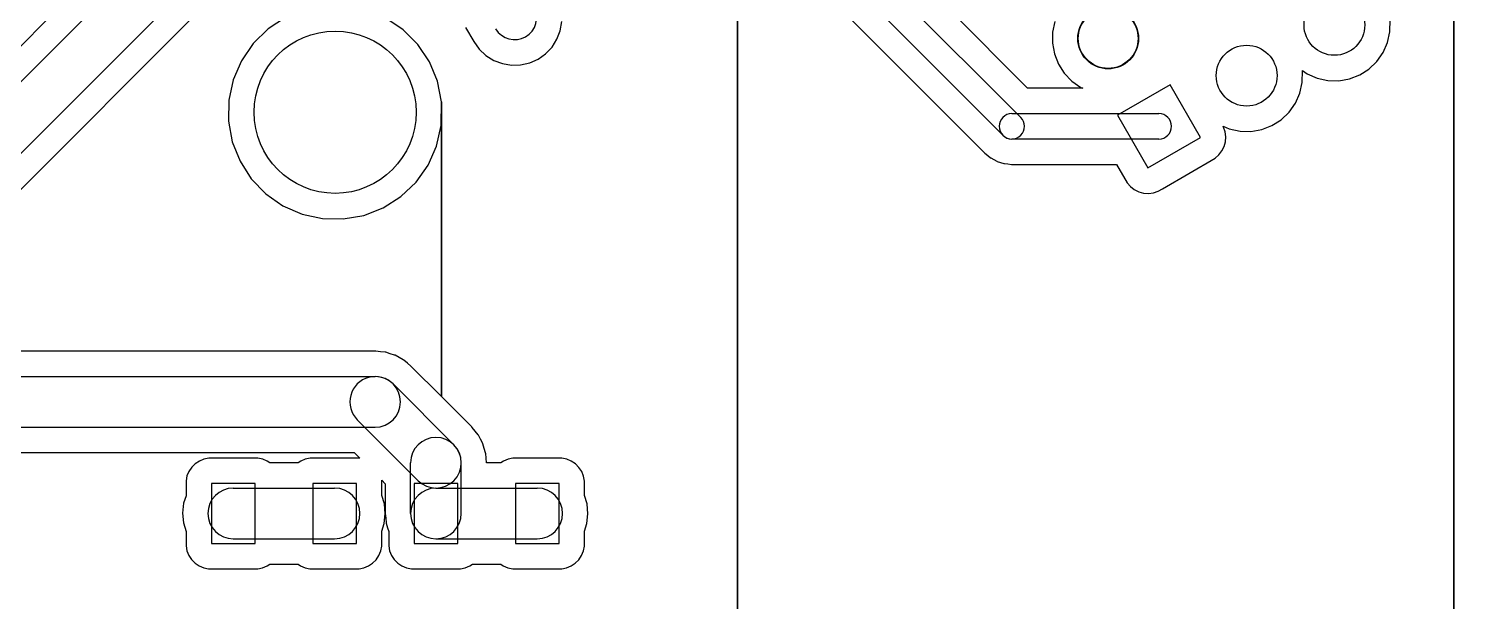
# Model space of a CAD drawing. Extents: x 10 to 213, y -213 to -15.
# Drawn here: x 139.65 to 175.71, y -173.65 to -159.31 of the extents above; entities that cross this region are included whole.
import ezdxf

# ---------------------------------------------------------------- set-up
doc = ezdxf.new("R2010")
doc.units = 0
doc.header["$MEASUREMENT"] = 0
doc.layers.add('BLACK', color=250, linetype='CONTINUOUS')

msp = doc.modelspace()

# ---------------------------------------------------------------- linework, layer by layer
at = {"layer": 'BLACK'}
for p, q in [((131.631, -168.461), (174.811, -125.281)), ((132.529, -169.359), (175.709, -126.179)), ((175.375, -212.675), (175.375, -132.198)), ((175.375, -132.198), (175.375, -212.675)), ((175.375, -212.675), (175.375, -132.198)), ((175.375, -132.198), (175.375, -212.675)), ((135.189, -167.597), (148.014, -154.772)), ((135.189, -167.597), (148.014, -154.772)), ((144.141, -155.053), (134.62, -164.574)), ((144.141, -155.053), (134.62, -164.574)), ((157.416, -212.675), (157.416, -156.592)), ((157.416, -156.592), (157.416, -212.675)), ((157.416, -212.675), (157.416, -156.592)), ((157.416, -156.592), (157.416, -212.675)), ((164.519, -161.53), (159.485, -156.496)), ((164.07, -161.979), (159.036, -156.945)), ((158.587, -157.394), (163.621, -162.428)), ((158.587, -157.394), (163.621, -162.428)), ((164.689, -160.802), (162.745, -158.858)), ((164.689, -160.802), (162.745, -158.858)), ((145.653, -159.314), (145.279, -159.68)), ((145.653, -159.314), (145.279, -159.68)), ((146.091, -159.027), (145.653, -159.314)), ((146.091, -159.027), (145.653, -159.314)), ((149.04, -159.337), (148.607, -159.045)), ((149.04, -159.337), (148.607, -159.045)), ((149.409, -159.709), (149.04, -159.337)), ((149.409, -159.709), (149.04, -159.337)), ((150.602, -159.276), (150.809, -159.634)), ((150.602, -159.276), (150.809, -159.634)), ((152.893, -159.576), (152.976, -159.36)), ((152.893, -159.576), (152.976, -159.36)), ((152.976, -159.36), (153.016, -159.132)), ((152.976, -159.36), (153.016, -159.132)), ((165.372, -159.131), (165.315, -159.399)), ((165.372, -159.131), (165.315, -159.399)), ((173.772, -159.391), (173.777, -159.078)), ((173.772, -159.391), (173.777, -159.078)), ((145.279, -159.68), (144.984, -160.111)), ((145.279, -159.68), (144.984, -160.111)), ((149.698, -160.144), (149.409, -159.709)), ((149.698, -160.144), (149.409, -159.709)), ((150.809, -159.634), (150.943, -159.822)), ((150.809, -159.634), (150.943, -159.822)), ((152.769, -159.771), (152.893, -159.576)), ((152.769, -159.771), (152.893, -159.576)), ((165.315, -159.399), (165.311, -159.673)), ((165.315, -159.399), (165.311, -159.673)), ((165.311, -159.673), (165.361, -159.942)), ((165.311, -159.673), (165.361, -159.942)), ((173.6, -159.908), (173.712, -159.658)), ((173.6, -159.908), (173.712, -159.658)), ((173.712, -159.658), (173.772, -159.391)), ((173.712, -159.658), (173.772, -159.391)), ((150.943, -159.822), (151.112, -159.98)), ((150.943, -159.822), (151.112, -159.98)), ((151.112, -159.98), (151.308, -160.103)), ((151.112, -159.98), (151.308, -160.103)), ((152.209, -160.166), (152.42, -160.072)), ((152.209, -160.166), (152.42, -160.072)), ((152.42, -160.072), (152.609, -159.938)), ((152.42, -160.072), (152.609, -159.938)), ((152.609, -159.938), (152.769, -159.771)), ((152.609, -159.938), (152.769, -159.771)), ((165.361, -159.942), (165.462, -160.197)), ((165.361, -159.942), (165.462, -160.197)), ((173.442, -160.132), (173.6, -159.908)), ((173.442, -160.132), (173.6, -159.908)), ((144.984, -160.111), (144.778, -160.592)), ((144.984, -160.111), (144.778, -160.592)), ((149.898, -160.628), (149.698, -160.144)), ((149.898, -160.628), (149.698, -160.144)), ((151.308, -160.103), (151.524, -160.185)), ((151.308, -160.103), (151.524, -160.185)), ((151.524, -160.185), (151.752, -160.223)), ((151.524, -160.185), (151.752, -160.223)), ((151.752, -160.223), (151.983, -160.217)), ((151.752, -160.223), (151.983, -160.217)), ((151.983, -160.217), (152.209, -160.166)), ((151.983, -160.217), (152.209, -160.166)), ((165.462, -160.197), (165.61, -160.427)), ((165.462, -160.197), (165.61, -160.427)), ((165.61, -160.427), (165.8, -160.624)), ((165.61, -160.427), (165.8, -160.624)), ((171.573, -160.661), (171.577, -160.358)), ((171.573, -160.661), (171.577, -160.358)), ((171.577, -160.358), (171.695, -160.44)), ((171.577, -160.358), (171.695, -160.44)), ((171.695, -160.44), (171.946, -160.55)), ((171.695, -160.44), (171.946, -160.55)), ((173.013, -160.468), (173.244, -160.321)), ((173.013, -160.468), (173.244, -160.321)), ((173.244, -160.321), (173.442, -160.132)), ((173.244, -160.321), (173.442, -160.132)), ((144.778, -160.592), (144.669, -161.104)), ((144.778, -160.592), (144.669, -161.104)), ((149.999, -161.141), (149.898, -160.628)), ((149.999, -161.141), (149.898, -160.628)), ((166.075, -160.802), (164.689, -160.802)), ((166.075, -160.802), (164.689, -160.802)), ((165.8, -160.624), (166.025, -160.781)), ((165.8, -160.624), (166.025, -160.781)), ((166.025, -160.781), (166.075, -160.802)), ((166.025, -160.781), (166.075, -160.802)), ((168.259, -160.714), (166.939, -161.476)), ((169.021, -162.034), (168.259, -160.714)), ((171.512, -160.928), (171.573, -160.661)), ((171.512, -160.928), (171.573, -160.661)), ((171.946, -160.55), (172.213, -160.609)), ((171.946, -160.55), (172.213, -160.609)), ((172.213, -160.609), (172.487, -160.614)), ((172.213, -160.609), (172.487, -160.614)), ((172.487, -160.614), (172.757, -160.567)), ((172.487, -160.614), (172.757, -160.567)), ((172.757, -160.567), (173.013, -160.468)), ((172.757, -160.567), (173.013, -160.468)), ((144.669, -161.104), (144.662, -161.627)), ((144.669, -161.104), (144.662, -161.627)), ((149.991, -161.738), (149.999, -161.141)), ((149.991, -161.738), (149.999, -161.141)), ((149.999, -168.523), (149.999, -161.141)), ((149.999, -161.141), (149.999, -168.523)), ((149.999, -168.523), (149.999, -161.141)), ((149.999, -161.141), (149.999, -168.523)), ((171.401, -161.178), (171.512, -160.928)), ((171.401, -161.178), (171.512, -160.928)), ((164.295, -161.437), (167.98, -161.437)), ((166.939, -161.476), (167.701, -162.796)), ((171.044, -161.591), (171.243, -161.402)), ((171.044, -161.591), (171.243, -161.402)), ((171.243, -161.402), (171.401, -161.178)), ((171.243, -161.402), (171.401, -161.178)), ((144.662, -161.627), (144.756, -162.141)), ((144.662, -161.627), (144.756, -162.141)), ((149.875, -162.248), (149.991, -161.738)), ((149.875, -162.248), (149.991, -161.738)), ((169.604, -161.774), (169.592, -161.752)), ((169.592, -161.752), (169.746, -161.82)), ((169.604, -161.774), (169.592, -161.752)), ((169.592, -161.752), (169.746, -161.82)), ((169.643, -161.892), (169.604, -161.774)), ((169.643, -161.892), (169.604, -161.774)), ((169.746, -161.82), (170.014, -161.879)), ((169.746, -161.82), (170.014, -161.879)), ((170.014, -161.879), (170.288, -161.884)), ((170.014, -161.879), (170.288, -161.884)), ((170.288, -161.884), (170.557, -161.837)), ((170.288, -161.884), (170.557, -161.837)), ((170.557, -161.837), (170.813, -161.738)), ((170.557, -161.837), (170.813, -161.738)), ((170.813, -161.738), (171.044, -161.591)), ((170.813, -161.738), (171.044, -161.591)), ((144.756, -162.141), (144.949, -162.627)), ((144.756, -162.141), (144.949, -162.627)), ((164.295, -162.072), (167.98, -162.072)), ((167.701, -162.796), (169.021, -162.034)), ((169.618, -162.26), (169.65, -162.14)), ((169.618, -162.26), (169.65, -162.14)), ((169.659, -162.016), (169.643, -161.892)), ((169.659, -162.016), (169.643, -161.892)), ((169.65, -162.14), (169.659, -162.016)), ((169.65, -162.14), (169.659, -162.016)), ((149.662, -162.726), (149.875, -162.248)), ((149.662, -162.726), (149.875, -162.248)), ((163.621, -162.428), (163.689, -162.484)), ((163.621, -162.428), (163.689, -162.484)), ((163.689, -162.484), (163.757, -162.541)), ((163.689, -162.484), (163.757, -162.541)), ((163.757, -162.541), (163.761, -162.543)), ((163.757, -162.541), (163.761, -162.543)), ((163.761, -162.543), (163.765, -162.546)), ((163.761, -162.543), (163.765, -162.546)), ((163.765, -162.546), (163.843, -162.588)), ((163.765, -162.546), (163.843, -162.588)), ((163.843, -162.588), (163.92, -162.63)), ((163.843, -162.588), (163.92, -162.63)), ((168.069, -163.317), (169.393, -162.553)), ((168.069, -163.317), (169.393, -162.553)), ((169.393, -162.553), (169.486, -162.471)), ((169.393, -162.553), (169.486, -162.471)), ((169.486, -162.471), (169.562, -162.372)), ((169.486, -162.471), (169.562, -162.372)), ((169.562, -162.372), (169.618, -162.26)), ((169.562, -162.372), (169.618, -162.26)), ((144.949, -162.627), (145.232, -163.067)), ((144.949, -162.627), (145.232, -163.067)), ((149.361, -163.153), (149.662, -162.726)), ((149.361, -163.153), (149.662, -162.726)), ((163.92, -162.63), (163.924, -162.632)), ((163.92, -162.63), (163.924, -162.632)), ((163.924, -162.632), (163.929, -162.634)), ((163.924, -162.632), (163.929, -162.634)), ((163.929, -162.634), (164.013, -162.66)), ((163.929, -162.634), (164.013, -162.66)), ((164.013, -162.66), (164.097, -162.687)), ((164.013, -162.66), (164.097, -162.687)), ((164.097, -162.687), (164.102, -162.687)), ((164.097, -162.687), (164.102, -162.687)), ((164.102, -162.687), (164.107, -162.689)), ((164.102, -162.687), (164.107, -162.689)), ((164.107, -162.689), (164.194, -162.697)), ((164.107, -162.689), (164.194, -162.697)), ((164.194, -162.697), (164.282, -162.707)), ((164.194, -162.697), (164.282, -162.707)), ((164.282, -162.707), (164.291, -162.707)), ((164.282, -162.707), (164.291, -162.707)), ((164.291, -162.707), (164.292, -162.707)), ((164.291, -162.707), (164.292, -162.707)), ((164.292, -162.707), (164.292, -162.707)), ((164.292, -162.707), (164.295, -162.707)), ((164.292, -162.707), (164.292, -162.707)), ((164.292, -162.707), (164.295, -162.707)), ((164.295, -162.707), (166.917, -162.707)), ((164.295, -162.707), (166.917, -162.707)), ((166.917, -162.707), (167.183, -163.167)), ((166.917, -162.707), (167.183, -163.167)), ((145.232, -163.067), (145.595, -163.443)), ((145.232, -163.067), (145.595, -163.443)), ((148.982, -163.514), (149.361, -163.153)), ((148.982, -163.514), (149.361, -163.153)), ((167.183, -163.167), (167.265, -163.261)), ((167.183, -163.167), (167.265, -163.261)), ((167.265, -163.261), (167.363, -163.337)), ((167.265, -163.261), (167.363, -163.337)), ((167.961, -163.379), (168.069, -163.317)), ((167.961, -163.379), (168.069, -163.317)), ((145.595, -163.443), (146.025, -163.742)), ((145.595, -163.443), (146.025, -163.742)), ((148.541, -163.794), (148.982, -163.514)), ((148.541, -163.794), (148.982, -163.514)), ((167.363, -163.337), (167.475, -163.392)), ((167.363, -163.337), (167.475, -163.392)), ((167.475, -163.392), (167.595, -163.425)), ((167.475, -163.392), (167.595, -163.425)), ((167.595, -163.425), (167.719, -163.434)), ((167.595, -163.425), (167.719, -163.434)), ((167.719, -163.434), (167.843, -163.418)), ((167.719, -163.434), (167.843, -163.418)), ((167.843, -163.418), (167.961, -163.379)), ((167.843, -163.418), (167.961, -163.379)), ((146.025, -163.742), (146.504, -163.951)), ((146.025, -163.742), (146.504, -163.951)), ((146.504, -163.951), (147.015, -164.063)), ((146.504, -163.951), (147.015, -164.063)), ((147.538, -164.074), (148.053, -163.984)), ((147.538, -164.074), (148.053, -163.984)), ((148.053, -163.984), (148.541, -163.794)), ((148.053, -163.984), (148.541, -163.794)), ((147.015, -164.063), (147.538, -164.074)), ((147.015, -164.063), (147.538, -164.074)), ((148.336, -167.386), (135.89, -167.386)), ((148.336, -167.386), (135.89, -167.386)), ((148.34, -167.386), (148.336, -167.386)), ((148.34, -167.386), (148.336, -167.386)), ((148.341, -167.386), (148.34, -167.386)), ((148.34, -167.386), (148.34, -167.386)), ((148.341, -167.386), (148.34, -167.386)), ((148.34, -167.386), (148.34, -167.386)), ((148.354, -167.386), (148.341, -167.386)), ((148.354, -167.386), (148.341, -167.386)), ((148.47, -167.399), (148.354, -167.386)), ((148.47, -167.399), (148.354, -167.386)), ((148.587, -167.411), (148.47, -167.399)), ((148.587, -167.411), (148.47, -167.399)), ((148.593, -167.413), (148.587, -167.411)), ((148.593, -167.413), (148.587, -167.411)), ((148.6, -167.414), (148.593, -167.413)), ((148.6, -167.414), (148.593, -167.413)), ((148.712, -167.449), (148.6, -167.414)), ((148.712, -167.449), (148.6, -167.414)), ((148.824, -167.484), (148.712, -167.449)), ((148.824, -167.484), (148.712, -167.449)), ((148.83, -167.487), (148.824, -167.484)), ((148.83, -167.487), (148.824, -167.484)), ((148.836, -167.489), (148.83, -167.487)), ((148.836, -167.489), (148.83, -167.487)), ((148.939, -167.545), (148.836, -167.489)), ((148.939, -167.545), (148.836, -167.489)), ((149.042, -167.601), (148.939, -167.545)), ((149.042, -167.601), (148.939, -167.545)), ((149.048, -167.605), (149.042, -167.601)), ((149.048, -167.605), (149.042, -167.601)), ((149.054, -167.608), (149.048, -167.605)), ((149.054, -167.608), (149.048, -167.605)), ((149.143, -167.683), (149.054, -167.608)), ((149.143, -167.683), (149.054, -167.608)), ((149.234, -167.758), (149.143, -167.683)), ((149.234, -167.758), (149.143, -167.683)), ((149.999, -168.523), (149.234, -167.758)), ((149.999, -168.523), (149.234, -167.758)), ((135.89, -168.021), (148.336, -168.021)), ((150.309, -169.731), (148.785, -168.207)), ((150.758, -169.282), (149.999, -168.523)), ((150.758, -169.282), (149.999, -168.523)), ((135.89, -169.291), (148.336, -169.291)), ((149.411, -170.629), (147.887, -169.105)), ((150.761, -169.285), (150.758, -169.282)), ((150.761, -169.285), (150.758, -169.282)), ((150.77, -169.295), (150.761, -169.285)), ((150.761, -169.285), (150.761, -169.285)), ((150.761, -169.285), (150.761, -169.285)), ((150.77, -169.295), (150.761, -169.285)), ((150.761, -169.285), (150.761, -169.285)), ((150.761, -169.285), (150.761, -169.285)), ((150.844, -169.386), (150.77, -169.295)), ((150.844, -169.386), (150.77, -169.295)), ((150.918, -169.477), (150.844, -169.386)), ((150.918, -169.477), (150.844, -169.386)), ((150.921, -169.483), (150.918, -169.477)), ((150.921, -169.483), (150.918, -169.477)), ((150.925, -169.488), (150.921, -169.483)), ((150.925, -169.488), (150.921, -169.483)), ((150.979, -169.592), (150.925, -169.488)), ((150.979, -169.592), (150.925, -169.488)), ((151.034, -169.696), (150.979, -169.592)), ((151.034, -169.696), (150.979, -169.592)), ((151.036, -169.702), (151.034, -169.696)), ((151.036, -169.702), (151.034, -169.696)), ((151.039, -169.708), (151.036, -169.702)), ((151.039, -169.708), (151.036, -169.702)), ((151.072, -169.821), (151.039, -169.708)), ((151.072, -169.821), (151.039, -169.708)), ((136.416, -169.926), (147.81, -169.926)), ((136.416, -169.926), (147.81, -169.926)), ((143.93, -170.137), (143.827, -170.206)), ((143.93, -170.137), (143.827, -170.206)), ((144.046, -170.089), (143.93, -170.137)), ((144.046, -170.089), (143.93, -170.137)), ((144.168, -170.065), (144.046, -170.089)), ((144.168, -170.065), (144.046, -170.089)), ((145.272, -170.065), (144.168, -170.065)), ((145.272, -170.065), (144.168, -170.065)), ((145.397, -170.065), (145.272, -170.065)), ((145.397, -170.065), (145.272, -170.065)), ((145.519, -170.09), (145.397, -170.065)), ((145.519, -170.09), (145.397, -170.065)), ((145.633, -170.139), (145.519, -170.09)), ((145.633, -170.139), (145.519, -170.09)), ((145.695, -170.18), (145.633, -170.139)), ((145.695, -170.18), (145.633, -170.139)), ((146.47, -170.137), (146.405, -170.18)), ((146.47, -170.137), (146.405, -170.18)), ((146.586, -170.089), (146.47, -170.137)), ((146.586, -170.089), (146.47, -170.137)), ((146.708, -170.065), (146.586, -170.089)), ((146.708, -170.065), (146.586, -170.089)), ((147.812, -170.065), (146.708, -170.065)), ((147.812, -170.065), (146.708, -170.065)), ((147.81, -169.926), (147.953, -170.069)), ((147.81, -169.926), (147.953, -170.069)), ((147.937, -170.065), (147.812, -170.065)), ((147.937, -170.065), (147.812, -170.065)), ((147.953, -170.069), (147.937, -170.065)), ((147.953, -170.069), (147.937, -170.065)), ((151.106, -169.933), (151.072, -169.821)), ((151.106, -169.933), (151.072, -169.821)), ((151.106, -169.94), (151.106, -169.933)), ((151.106, -169.94), (151.106, -169.933)), ((151.108, -169.946), (151.106, -169.94)), ((151.108, -169.946), (151.106, -169.94)), ((151.119, -170.063), (151.108, -169.946)), ((151.119, -170.063), (151.108, -169.946)), ((151.13, -170.18), (151.119, -170.063)), ((151.13, -170.18), (151.119, -170.063)), ((151.55, -170.137), (151.485, -170.18)), ((151.55, -170.137), (151.485, -170.18)), ((151.666, -170.089), (151.55, -170.137)), ((151.666, -170.089), (151.55, -170.137)), ((151.788, -170.065), (151.666, -170.089)), ((151.788, -170.065), (151.666, -170.089)), ((152.892, -170.065), (151.788, -170.065)), ((152.892, -170.065), (151.788, -170.065)), ((153.017, -170.065), (152.892, -170.065)), ((153.017, -170.065), (152.892, -170.065)), ((153.139, -170.09), (153.017, -170.065)), ((153.139, -170.09), (153.017, -170.065)), ((153.253, -170.139), (153.139, -170.09)), ((153.253, -170.139), (153.139, -170.09)), ((153.357, -170.208), (153.253, -170.139)), ((153.357, -170.208), (153.253, -170.139)), ((143.62, -170.511), (143.595, -170.633)), ((143.62, -170.511), (143.595, -170.633)), ((143.669, -170.397), (143.62, -170.511)), ((143.669, -170.397), (143.62, -170.511)), ((143.738, -170.293), (143.669, -170.397)), ((143.738, -170.293), (143.669, -170.397)), ((143.827, -170.206), (143.738, -170.293)), ((143.827, -170.206), (143.738, -170.293)), ((146.405, -170.18), (145.695, -170.18)), ((146.405, -170.18), (145.695, -170.18)), ((149.225, -171.45), (149.225, -170.18)), ((150.495, -171.45), (150.495, -170.18)), ((151.485, -170.18), (151.13, -170.18)), ((151.485, -170.18), (151.13, -170.18)), ((153.444, -170.297), (153.357, -170.208)), ((153.444, -170.297), (153.357, -170.208)), ((153.513, -170.4), (153.444, -170.297)), ((153.513, -170.4), (153.444, -170.297)), ((153.561, -170.516), (153.513, -170.4)), ((153.561, -170.516), (153.513, -170.4)), ((153.585, -170.638), (153.561, -170.516)), ((153.585, -170.638), (153.561, -170.516)), ((143.595, -170.633), (143.595, -170.758)), ((143.595, -170.633), (143.595, -170.758)), ((143.595, -170.758), (143.595, -171.005)), ((143.595, -170.758), (143.595, -171.005)), ((144.23, -170.7), (144.23, -172.2)), ((145.33, -170.7), (144.23, -170.7)), ((144.78, -170.815), (147.32, -170.815)), ((145.33, -172.2), (145.33, -170.7)), ((146.77, -170.7), (146.77, -172.2)), ((147.87, -170.7), (146.77, -170.7)), ((147.87, -172.2), (147.87, -170.7)), ((148.505, -170.638), (148.501, -170.617)), ((148.501, -170.617), (148.59, -170.706)), ((148.505, -170.638), (148.501, -170.617)), ((148.501, -170.617), (148.59, -170.706)), ((148.505, -171), (148.505, -170.638)), ((148.505, -171), (148.505, -170.638)), ((148.59, -170.706), (148.59, -171.45)), ((148.59, -170.706), (148.59, -171.45)), ((149.31, -170.7), (149.31, -172.2)), ((150.41, -170.7), (149.31, -170.7)), ((149.86, -170.815), (152.4, -170.815)), ((150.41, -172.2), (150.41, -170.7)), ((151.85, -170.7), (151.85, -172.2)), ((152.95, -170.7), (151.85, -170.7)), ((152.95, -172.2), (152.95, -170.7)), ((153.585, -171), (153.585, -170.638)), ((153.585, -171), (153.585, -170.638)), ((143.536, -171.195), (143.51, -171.441)), ((143.536, -171.195), (143.51, -171.441)), ((143.595, -171.005), (143.536, -171.195)), ((143.595, -171.005), (143.536, -171.195)), ((148.568, -171.212), (148.505, -171)), ((148.568, -171.212), (148.505, -171)), ((148.59, -171.459), (148.568, -171.212)), ((148.59, -171.459), (148.568, -171.212)), ((153.648, -171.212), (153.585, -171)), ((153.648, -171.212), (153.585, -171)), ((153.67, -171.459), (153.648, -171.212)), ((153.67, -171.459), (153.648, -171.212)), ((143.51, -171.441), (143.532, -171.688)), ((143.51, -171.441), (143.532, -171.688)), ((148.564, -171.705), (148.59, -171.459)), ((148.564, -171.705), (148.59, -171.459)), ((148.59, -171.45), (148.602, -171.569)), ((148.59, -171.45), (148.602, -171.569)), ((148.602, -171.569), (148.612, -171.688)), ((148.602, -171.569), (148.612, -171.688)), ((153.644, -171.705), (153.67, -171.459)), ((153.644, -171.705), (153.67, -171.459)), ((143.532, -171.688), (143.595, -171.9)), ((143.532, -171.688), (143.595, -171.9)), ((143.595, -171.9), (143.595, -172.262)), ((143.595, -171.9), (143.595, -172.262)), ((148.505, -171.895), (148.564, -171.705)), ((148.505, -171.895), (148.564, -171.705)), ((148.505, -172.142), (148.505, -171.895)), ((148.505, -172.142), (148.505, -171.895)), ((148.612, -171.688), (148.614, -171.692)), ((148.612, -171.688), (148.614, -171.692)), ((148.614, -171.692), (148.614, -171.697)), ((148.614, -171.692), (148.614, -171.697)), ((148.614, -171.697), (148.649, -171.811)), ((148.614, -171.697), (148.649, -171.811)), ((148.649, -171.811), (148.675, -171.9)), ((148.649, -171.811), (148.675, -171.9)), ((148.675, -171.9), (148.675, -172.262)), ((148.675, -171.9), (148.675, -172.262)), ((153.585, -171.895), (153.644, -171.705)), ((153.585, -171.895), (153.644, -171.705)), ((153.585, -172.142), (153.585, -171.895)), ((153.585, -172.142), (153.585, -171.895)), ((143.595, -172.262), (143.619, -172.384)), ((143.595, -172.262), (143.619, -172.384)), ((144.23, -172.2), (145.33, -172.2)), ((144.78, -172.085), (147.32, -172.085)), ((146.77, -172.2), (147.87, -172.2)), ((148.48, -172.389), (148.505, -172.267)), ((148.48, -172.389), (148.505, -172.267)), ((148.505, -172.267), (148.505, -172.142)), ((148.505, -172.267), (148.505, -172.142)), ((148.675, -172.262), (148.699, -172.384)), ((148.675, -172.262), (148.699, -172.384)), ((149.31, -172.2), (150.41, -172.2)), ((149.86, -172.085), (152.4, -172.085)), ((151.85, -172.2), (152.95, -172.2)), ((153.56, -172.389), (153.585, -172.267)), ((153.56, -172.389), (153.585, -172.267)), ((153.585, -172.267), (153.585, -172.142)), ((153.585, -172.267), (153.585, -172.142)), ((143.619, -172.384), (143.667, -172.5)), ((143.619, -172.384), (143.667, -172.5)), ((143.667, -172.5), (143.736, -172.603)), ((143.667, -172.5), (143.736, -172.603)), ((143.736, -172.603), (143.823, -172.692)), ((143.736, -172.603), (143.823, -172.692)), ((143.823, -172.692), (143.927, -172.761)), ((143.823, -172.692), (143.927, -172.761)), ((148.17, -172.763), (148.273, -172.694)), ((148.17, -172.763), (148.273, -172.694)), ((148.273, -172.694), (148.362, -172.607)), ((148.273, -172.694), (148.362, -172.607)), ((148.362, -172.607), (148.431, -172.503)), ((148.362, -172.607), (148.431, -172.503)), ((148.431, -172.503), (148.48, -172.389)), ((148.431, -172.503), (148.48, -172.389)), ((148.699, -172.384), (148.747, -172.5)), ((148.699, -172.384), (148.747, -172.5)), ((148.747, -172.5), (148.816, -172.603)), ((148.747, -172.5), (148.816, -172.603)), ((148.816, -172.603), (148.903, -172.692)), ((148.816, -172.603), (148.903, -172.692)), ((148.903, -172.692), (149.007, -172.761)), ((148.903, -172.692), (149.007, -172.761)), ((153.25, -172.763), (153.353, -172.694)), ((153.25, -172.763), (153.353, -172.694)), ((153.353, -172.694), (153.442, -172.607)), ((153.353, -172.694), (153.442, -172.607)), ((153.442, -172.607), (153.511, -172.503)), ((153.442, -172.607), (153.511, -172.503)), ((153.511, -172.503), (153.56, -172.389)), ((153.511, -172.503), (153.56, -172.389)), ((143.927, -172.761), (144.041, -172.81)), ((143.927, -172.761), (144.041, -172.81)), ((144.041, -172.81), (144.163, -172.835)), ((144.041, -172.81), (144.163, -172.835)), ((144.163, -172.835), (144.288, -172.835)), ((144.163, -172.835), (144.288, -172.835)), ((144.288, -172.835), (145.392, -172.835)), ((144.288, -172.835), (145.392, -172.835)), ((145.392, -172.835), (145.514, -172.811)), ((145.392, -172.835), (145.514, -172.811)), ((145.514, -172.811), (145.63, -172.763)), ((145.514, -172.811), (145.63, -172.763)), ((145.63, -172.763), (145.695, -172.72)), ((145.63, -172.763), (145.695, -172.72)), ((145.695, -172.72), (146.405, -172.72)), ((145.695, -172.72), (146.405, -172.72)), ((146.405, -172.72), (146.467, -172.761)), ((146.405, -172.72), (146.467, -172.761)), ((146.467, -172.761), (146.581, -172.81)), ((146.467, -172.761), (146.581, -172.81)), ((146.581, -172.81), (146.703, -172.835)), ((146.581, -172.81), (146.703, -172.835)), ((146.703, -172.835), (146.828, -172.835)), ((146.703, -172.835), (146.828, -172.835)), ((146.828, -172.835), (147.932, -172.835)), ((146.828, -172.835), (147.932, -172.835)), ((147.932, -172.835), (148.054, -172.811)), ((147.932, -172.835), (148.054, -172.811)), ((148.054, -172.811), (148.17, -172.763)), ((148.054, -172.811), (148.17, -172.763)), ((149.007, -172.761), (149.121, -172.81)), ((149.007, -172.761), (149.121, -172.81)), ((149.121, -172.81), (149.243, -172.835)), ((149.121, -172.81), (149.243, -172.835)), ((149.243, -172.835), (149.368, -172.835)), ((149.243, -172.835), (149.368, -172.835)), ((149.368, -172.835), (150.472, -172.835)), ((149.368, -172.835), (150.472, -172.835)), ((150.472, -172.835), (150.594, -172.811)), ((150.472, -172.835), (150.594, -172.811)), ((150.594, -172.811), (150.71, -172.763)), ((150.594, -172.811), (150.71, -172.763)), ((150.71, -172.763), (150.775, -172.72)), ((150.71, -172.763), (150.775, -172.72)), ((150.775, -172.72), (151.485, -172.72)), ((150.775, -172.72), (151.485, -172.72)), ((151.485, -172.72), (151.547, -172.761)), ((151.485, -172.72), (151.547, -172.761)), ((151.547, -172.761), (151.661, -172.81)), ((151.547, -172.761), (151.661, -172.81)), ((151.661, -172.81), (151.783, -172.835)), ((151.661, -172.81), (151.783, -172.835)), ((151.783, -172.835), (151.908, -172.835)), ((151.783, -172.835), (151.908, -172.835)), ((151.908, -172.835), (153.012, -172.835)), ((151.908, -172.835), (153.012, -172.835)), ((153.012, -172.835), (153.134, -172.811)), ((153.012, -172.835), (153.134, -172.811)), ((153.134, -172.811), (153.25, -172.763)), ((153.134, -172.811), (153.25, -172.763))]:
    msp.add_line(p, q, dxfattribs=at)
for centre, radius in [((172.38, -159.215), 0.762), ((166.71, -159.555), 0.762), ((166.71, -159.555), 0.75), ((147.332, -161.402), 2.032), ((170.18, -160.485), 0.762)]:
    msp.add_circle(centre, radius, dxfattribs=at)
for centre, radius, start, end in [((151.832, -159.036), 0.55, 210, 390), ((164.295, -161.755), 0.3175, 90, 270), ((167.98, -161.755), 0.3175, 270, 450), ((164.295, -161.755), 0.3175, 225, 405), ((148.336, -168.656), 0.635, 405, 585), ((148.336, -168.656), 0.635, 270, 450), ((149.86, -170.18), 0.635, 360, 540), ((149.86, -170.18), 0.635, 225, 405), ((144.78, -171.45), 0.635, 90, 270), ((147.32, -171.45), 0.635, 270, 450), ((149.86, -171.45), 0.635, 90, 270), ((152.4, -171.45), 0.635, 270, 450), ((149.86, -171.45), 0.635, 180, 360)]:
    msp.add_arc(centre, radius, start, end, dxfattribs=at)

doc.saveas('drawing.dxf')
